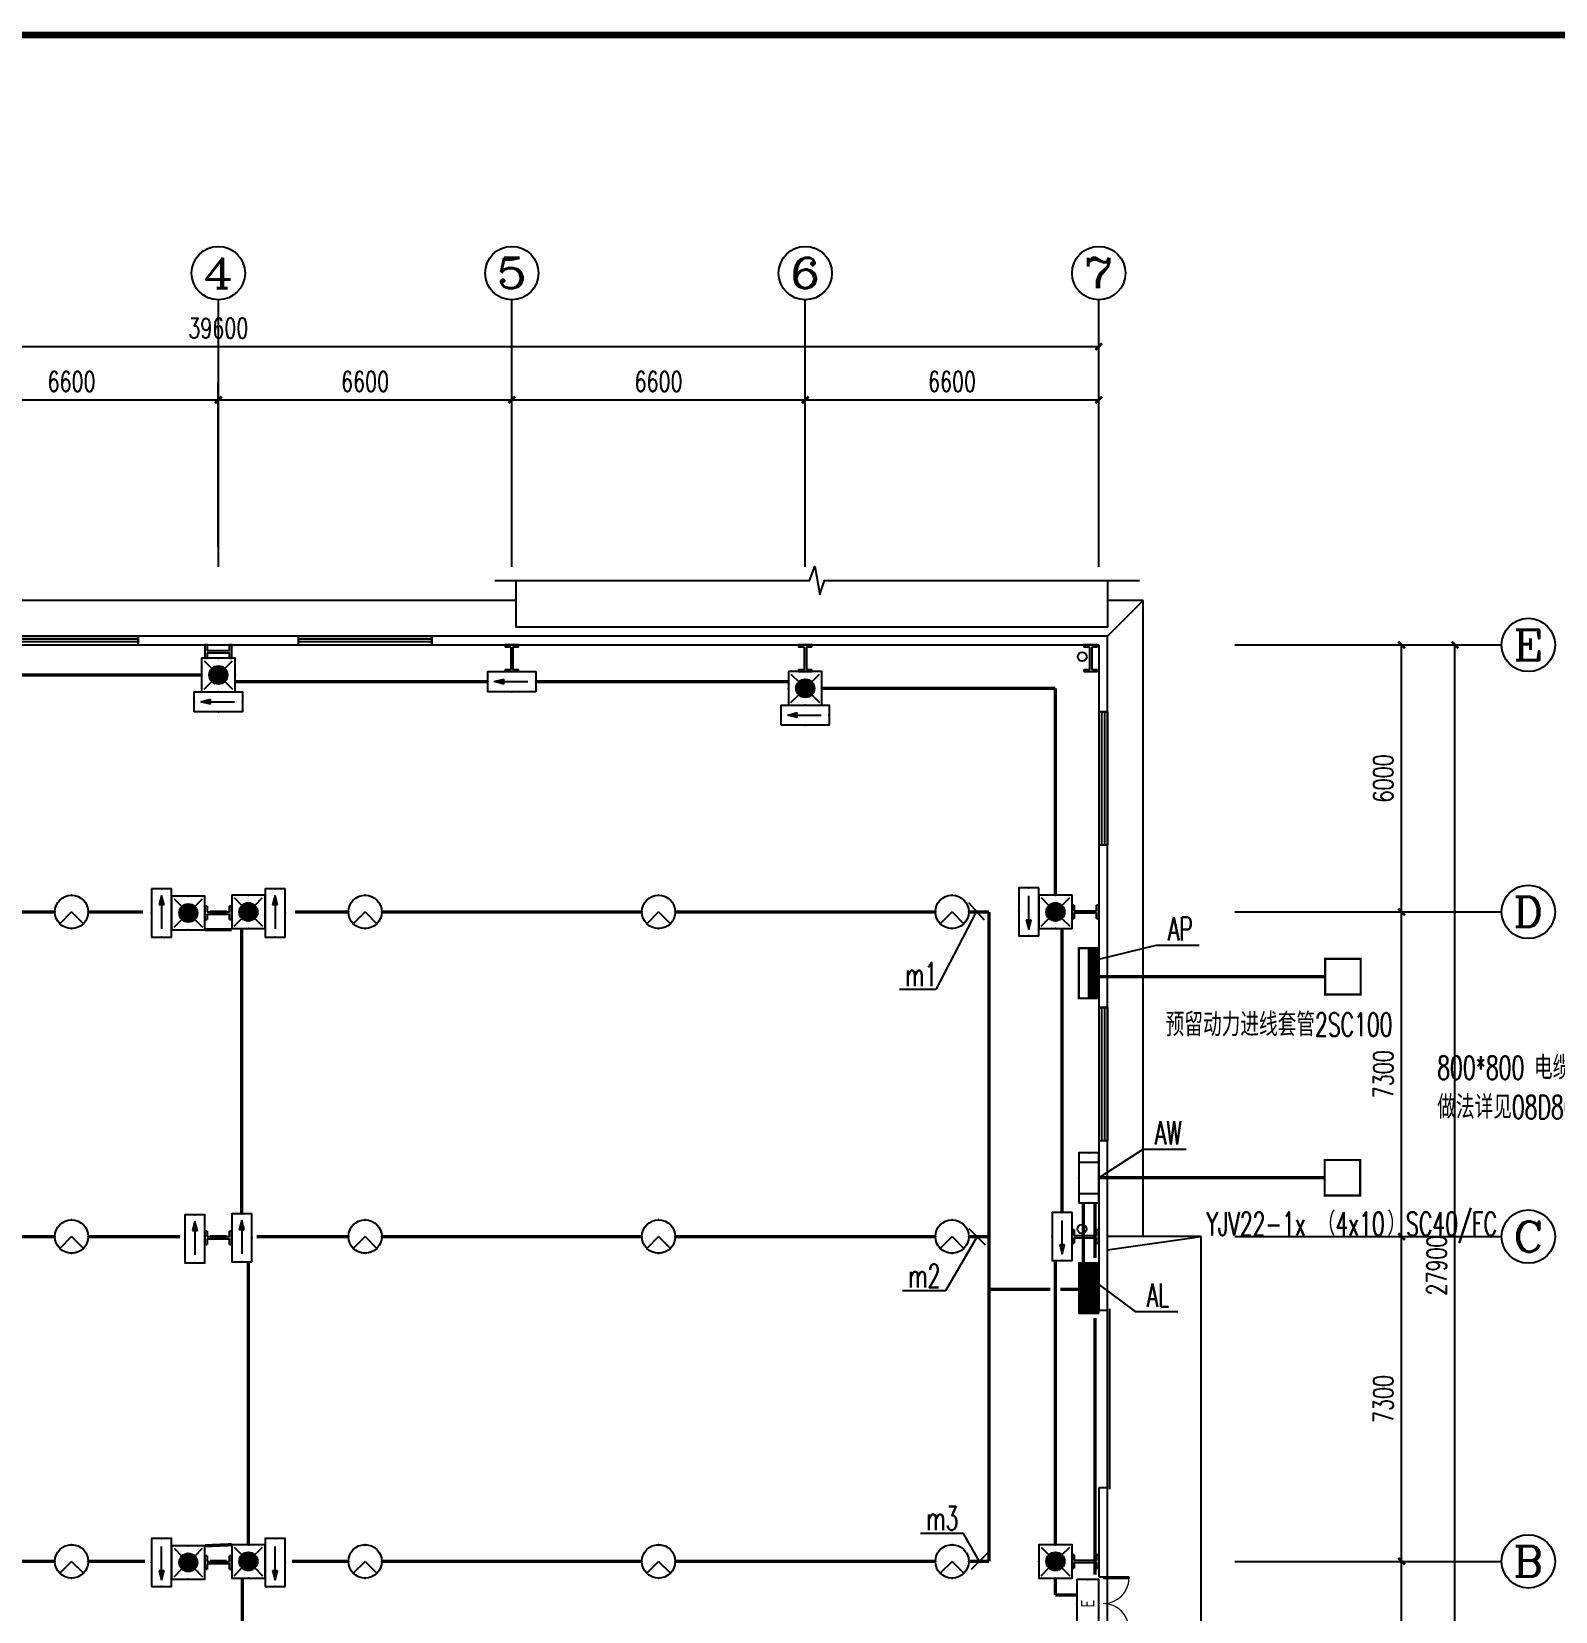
# Model space of a CAD drawing. Extents: x 185245 to 1992634, y -19957 to 755165.
# Drawn here: x 1883256 to 1917526, y 463736 to 499249 of the extents above; entities that cross this region are included whole.
import ezdxf
from ezdxf.enums import TextEntityAlignment as Align

# ---------------------------------------------------------------- set-up
doc = ezdxf.new("R2010")
doc.units = 0
doc.header["$LTSCALE"] = 1000
doc.header["$MEASUREMENT"] = 0
doc.linetypes.add('DASH', pattern=[0.35, 0.25, -0.1])
for name, color, linetype in [('AXIS', 3, 'Continuous'), ('AXIS_TEXT', 7, 'Continuous'), ('COLUMN', 9, 'Continuous'), ('DIM-照明', 3, 'Continuous'), ('DIM-箱柜', 3, 'Continuous'), ('DIM_SYMB', 3, 'Continuous'), ('EQUIP-照明', 3, 'Continuous'), ('EQUIP-箱柜', 3, 'Continuous'), ('GROUND', 2, 'Continuous'), ('LATRINE', 6, 'Continuous'), ('PUB_TITLE', 4, 'Continuous'), ('STAIR', 2, 'Continuous'), ('WINDOW', 4, 'Continuous'), ('WIRE-应急', 2, 'DASH'), ('WIRE-照明', 1, 'Continuous'), ('中文', 2, 'Continuous'), ('建筑外', 2, 'Continuous'), ('钢柱', 7, 'Continuous')]:
    doc.layers.add(name, color=color, linetype=linetype)
doc.styles.add('_TCH_AXIS', font='COMPLEX', dxfattribs={"bigfont": 'GBCBIG'})
doc.styles.add('_TCH_DIM_T3', font='SIMPLEX', dxfattribs={"width": 0.705882, "bigfont": 'GBCBIG'})
doc.styles.add('_TEL_ATTDEF', font='GBENOR', dxfattribs={"width": 0.8, "height": 3, "bigfont": 'GBCBIG'})
doc.styles.add('_TEL_DIM', font='SIMPLEX', dxfattribs={"width": 0.8, "height": 3.5, "bigfont": 'HZTXT'})
doc.styles.add('COMPLEX', font='COMPLEX')
doc.dimstyles.new('_TCH_ARCH&&150', dxfattribs={"dimtxt": 446.25, "dimasz": 150, "dimexe": 375, "dimexo": 450, "dimgap": 189.375, "dimtad": 1, "dimdec": 0, "dimzin": 0, "dimdsep": 46, "dimtxsty": '_TCH_DIM_T3', "dimblk": 'ARCHTICK', "dimcen": 0.09, "dimclrt": 7, "dimazin": 2, "dimtfac": 1, "dimtdec": 0, "dimtix": 1, "dimtmove": 2, "dimatfit": 3, "dimfxl": 0, "dimtolj": 1, "dimtzin": 0, "dimarcsym": 0})

# ---------------------------------------------------------------- blocks, each defined once
blk = doc.blocks.new('A$C23043752')
at = {"layer": 'COLUMN'}
blk.add_hatch(color=256, dxfattribs=at).paths.add_polyline_path([(0, 600), (0, 550), (125, 550), (125, 50), (0, 50), (0, 0), (300, 0), (300, 50), (175, 50), (175, 550), (300, 550), (300, 600)])
for p, q in [((0, 600), (0, 550)), ((300, 600), (0, 600)), ((125, 550), (0, 550)), ((125, 550), (125, 50)), ((175, 550), (175, 50)), ((300, 550), (175, 550)), ((300, 550), (300, 600)), ((0, 50), (125, 50)), ((0, 50), (0, 0)), ((0, 0), (300, 0)), ((175, 50), (300, 50)), ((300, 0), (300, 50))]:
    blk.add_line(p, q, dxfattribs=at)
blk = doc.blocks.new('A$C2E6C69CD')
at = {"layer": 'COLUMN', "xscale": -1, "rotation": 359.9999999999998}
blk.add_blockref('A$C23043752', (300, 0), dxfattribs=at)
blk.add_blockref('A$C23043752', (300, 0), dxfattribs=at)
blk = doc.blocks.new('A$C6F9B7E11')
blk.add_blockref('A$C2E6C69CD', (0, 0))
blk = doc.blocks.new('$equip$00002534')
for p, q in [((-0.72, 0.66), (-0.72, 0)), ((0.72, 0.66), (-0.72, 0.66)), ((0.72, 0), (0.72, 0.66)), ((-0.72, 0), (0.72, 0))]:
    blk.add_line(p, q)
at = {"const_width": 0.04}
blk.add_lwpolyline([(-0.72, 0.66), (-0.72, 0), (0.72, 0), (0.72, 0.66), (-0.72, 0.66), (-0.72, 0)], dxfattribs=at)
for p in [(0, 0.66), (-0.72, 0.33), (0, 0), (0.72, 0.33)]:
    blk.add_point(p)
at = {"color": 7, "style": '_TEL_DIM'}
blk.add_attdef('$TEXT$', text='', height=0.4, dxfattribs=at).set_placement((0, 0.33), align=Align.MIDDLE_CENTER)
at = {"color": 7, "style": '_TEL_DIM', "flags": 1}
blk.add_attdef('A', text='', height=0.00002, dxfattribs=at).set_placement((0, 0), align=Align.MIDDLE_CENTER)
blk = doc.blocks.new('$equip$00002604')
blk.add_hatch(color=256).paths.add_polyline_path([(0.275, 0.5, 1), (-0.274, 0.5, 1)])
for p, q in [((-0.429, 0.929), (-0.194, 0.694)), ((0.194, 0.694), (0.429, 0.929)), ((-0.429, 0.071), (-0.194, 0.306)), ((0.194, 0.306), (0.429, 0.071))]:
    blk.add_line(p, q)
at = {"const_width": 0.04}
blk.add_lwpolyline([(-0.5, 1), (-0.5, 0), (0.5, 0), (0.5, 1), (-0.5, 1), (-0.5, 0)], dxfattribs=at)
blk.add_lwpolyline([(-0.5, 1), (-0.5, 0), (0.5, 0), (0.5, 1)], close=True)
blk.add_circle((0, 0.5), 0.275)
for p in [(0, 1), (-0.5, 0.5), (0.5, 0.5), (0, 0)]:
    blk.add_point(p)
at = {"color": 7, "style": '_TEL_DIM', "flags": 1}
blk.add_attdef('A', text='', height=0.000025, dxfattribs=at).set_placement((0, 0), align=Align.MIDDLE_CENTER)
blk = doc.blocks.new('$equip$00002831')
for q in [(-0.354, -0.354), (0.354, -0.354)]:
    blk.add_line((0, 0), q)
at = {"const_width": 0.04}
blk.add_lwpolyline([(0.5, 0, 1), (-0.5, 0, 1), (0.5, 0, -2.700563)], format="xyb", dxfattribs=at)
blk.add_circle((0, 0), 0.5)
for p in [(0, 0.5), (-0.5, 0), (0.5, 0), (0, -0.5)]:
    blk.add_point(p)
at = {"color": 7, "style": '_TEL_DIM', "flags": 1}
for tag in ['A', 'REMARK']:
    blk.add_attdef(tag, text='', height=0.00002, dxfattribs=at).set_placement((0, 0), align=Align.MIDDLE_CENTER)
blk = doc.blocks.new('$equip$00002541')
blk.add_hatch(color=256).paths.add_polyline_path([(-0.24, 0.372), (-0.528, 0.3), (-0.24, 0.228)])
for p, q in [((-0.72, 0.6), (-0.72, 0)), ((0.72, 0.6), (-0.72, 0.6)), ((0.72, 0), (0.72, 0.6)), ((-0.72, 0), (0.72, 0)), ((-0.24, 0.372), (-0.528, 0.3)), ((-0.528, 0.3), (-0.24, 0.228)), ((-0.24, 0.372), (-0.24, 0.228))]:
    blk.add_line(p, q)
at = {"color": 7}
blk.add_line((-0.48, 0.3), (0.48, 0.3), dxfattribs=at)
at = {"const_width": 0.04}
blk.add_lwpolyline([(-0.72, 0.6), (-0.72, 0), (0.72, 0), (0.72, 0.6), (-0.72, 0.6), (-0.72, 0)], dxfattribs=at)
for p in [(0, 0.6), (-0.72, 0.3), (0, 0), (0.72, 0.3)]:
    blk.add_point(p)
at = {"color": 7, "style": '_TEL_DIM', "flags": 1}
blk.add_attdef('A', text='', height=0.00002, dxfattribs=at).set_placement((0, 0), align=Align.MIDDLE_CENTER)
blk = doc.blocks.new('*X17')
at = {"color": 0}
for p, q in [((-250, 33), (-183, 100)), ((-250, 68), (-218, 100)), ((-247, 0), (-147, 100)), ((-212, 0), (-112, 100)), ((-177, 0), (-77, 100)), ((-141, 0), (-41, 100)), ((-106, 0), (-6, 100)), ((-71, 0), (29, 100)), ((-35, 0), (65, 100)), ((0, 0), (100, 100)), ((35, 0), (135, 100)), ((71, 0), (171, 100)), ((106, 0), (206, 100)), ((141, 0), (241, 100)), ((177, 0), (250, 73)), ((212, 0), (250, 38)), ((247, 0), (250, 3))]:
    blk.add_line(p, q, dxfattribs=at)
blk = doc.blocks.new('$equip$00002929')
for p, q in [((-0.75, 0.6), (-0.75, 0)), ((0.75, 0.6), (-0.75, 0.6)), ((0.75, 0), (0.75, 0.6)), ((-0.75, 0.3), (0.75, 0.3)), ((-0.75, 0), (0.75, 0))]:
    blk.add_line(p, q)
for points, const_width in [([(-0.75, 0.6), (-0.75, 0), (0.75, 0), (0.75, 0.6), (-0.75, 0.6), (-0.75, 0)], 0.06), ([(-0.75, 0.15), (0.75, 0.15)], 0.3)]:
    blk.add_lwpolyline(points, dxfattribs=dict(const_width=const_width))
for p in [(0, 0.6), (-0.75, 0.3), (0, 0), (0.75, 0.3)]:
    blk.add_point(p)
at = {"xscale": 0.00300000000061118, "yscale": 0.00300000000061118, "zscale": 0.00300000000061118}
blk.add_blockref('*X17', (0, 0), dxfattribs=at)
at = {"color": 7, "style": '_TEL_DIM', "flags": 1}
for tag in ['A', 'REMARK']:
    blk.add_attdef(tag, text='', height=0.00002, dxfattribs=at).set_placement((0, 0), align=Align.MIDDLE_CENTER)
blk = doc.blocks.new('$equip$00002944')
for p, q in [((-0.75, 0.6), (-0.75, 0)), ((0.75, 0.6), (-0.75, 0.6)), ((-0.469, 0.6), (-0.469, 0)), ((0.469, 0.6), (0.469, 0)), ((0.75, 0), (0.75, 0.6)), ((-0.75, 0), (0.75, 0))]:
    blk.add_line(p, q)
at = {"const_width": 0.04}
blk.add_lwpolyline([(-0.75, 0.6), (-0.75, 0), (0.75, 0), (0.75, 0.6), (-0.75, 0.6), (-0.75, 0)], dxfattribs=at)
for p in [(0, 0.6), (-0.75, 0.3), (0, 0), (0.75, 0.3)]:
    blk.add_point(p)
at = {"color": 7, "style": '_TEL_DIM', "flags": 1}
for tag in ['A', 'REMARK']:
    blk.add_attdef(tag, text='', height=0.00002, dxfattribs=at).set_placement((0, 0), align=Align.MIDDLE_CENTER)
blk = doc.blocks.new('*X24')
at = {"color": 0}
for p, q in [((-250, 33), (-83, 200)), ((-250, 68), (-118, 200)), ((-250, 104), (-154, 200)), ((-250, 139), (-189, 200)), ((-250, 174), (-224, 200)), ((-247, 0), (-47, 200)), ((-212, 0), (-12, 200)), ((-177, 0), (23, 200)), ((-141, 0), (59, 200)), ((-106, 0), (94, 200)), ((-71, 0), (129, 200)), ((-35, 0), (165, 200)), ((0, 0), (200, 200)), ((35, 0), (235, 200)), ((71, 0), (250, 179)), ((106, 0), (250, 144)), ((141, 0), (250, 109)), ((177, 0), (250, 73)), ((212, 0), (250, 38)), ((247, 0), (250, 3))]:
    blk.add_line(p, q, dxfattribs=at)
blk = doc.blocks.new('$equip$00002943')
for p, q in [((-0.75, 0.6), (-0.75, 0)), ((0.75, 0.6), (-0.75, 0.6)), ((0.75, 0), (0.75, 0.6)), ((-0.75, 0), (0.75, 0))]:
    blk.add_line(p, q)
for points, const_width in [([(-0.75, 0.3), (0.75, 0.3)], 0.6), ([(-0.75, 0.6), (-0.75, 0), (0.75, 0), (0.75, 0.6), (-0.75, 0.6), (-0.75, 0)], 0.04)]:
    blk.add_lwpolyline(points, dxfattribs=dict(const_width=const_width))
for p in [(0, 0.6), (-0.75, 0.3), (0, 0), (0.75, 0.3)]:
    blk.add_point(p)
at = {"xscale": 0.00300000000061118, "yscale": 0.00300000000061118, "zscale": 0.00300000000061118}
blk.add_blockref('*X24', (0, 0), dxfattribs=at)
at = {"color": 7, "style": '_TEL_DIM', "flags": 1}
for tag in ['A', 'REMARK']:
    blk.add_attdef(tag, text='', height=0.00002, dxfattribs=at).set_placement((0, 0), align=Align.MIDDLE_CENTER)
blk = doc.blocks.new('_ArchTick')
at = {"color": 0, "linetype": 'ByBlock', "const_width": 0.4}
blk.add_lwpolyline([(-0.5, -0.5), (0.5, 0.5)], dxfattribs=at)
blk = doc.blocks.new('*D43')
at = {"layer": 'AXIS', "color": 0, "lineweight": -2, "transparency": 16777216}
for p, q in [((1880856, 487670), (1880856, 491345)), ((1887456, 487670), (1887456, 491345)), ((1880856, 490970), (1887456, 490970))]:
    blk.add_line(p, q, dxfattribs=at)
at = {"layer": 'Defpoints', "color": 0, "transparency": 16777216}
for p in [(1887456, 490970), (1880856, 487220), (1887456, 487220)]:
    blk.add_point(p, dxfattribs=at)
at = {"layer": 'AXIS', "color": 0, "lineweight": -2, "transparency": 16777216, "xscale": 150, "yscale": 150, "zscale": 150, "rotation": 180}
blk.add_blockref('_ArchTick', (1880856, 490970), dxfattribs=at)
at = {"layer": 'AXIS', "color": 0, "lineweight": -2, "transparency": 16777216, "xscale": 150, "yscale": 150, "zscale": 150}
blk.add_blockref('_ArchTick', (1887456, 490970), dxfattribs=at)
at = {"layer": 'AXIS', "color": 7, "transparency": 16777216, "insert": (1884156, 491383), "char_height": 446.2, "attachment_point": 5, "style": '_TCH_DIM_T3'}
blk.add_mtext('\\A1;6600', dxfattribs=at)
blk = doc.blocks.new('*D44')
at = {"layer": 'AXIS', "color": 0, "lineweight": -2, "transparency": 16777216}
for p, q in [((1887456, 487670), (1887456, 491345)), ((1894056, 487670), (1894056, 491345)), ((1887456, 490970), (1894056, 490970))]:
    blk.add_line(p, q, dxfattribs=at)
at = {"layer": 'Defpoints', "color": 0, "transparency": 16777216}
for p in [(1894056, 490970), (1887456, 487220), (1894056, 487220)]:
    blk.add_point(p, dxfattribs=at)
at = {"layer": 'AXIS', "color": 0, "lineweight": -2, "transparency": 16777216, "xscale": 150, "yscale": 150, "zscale": 150, "rotation": 180}
blk.add_blockref('_ArchTick', (1887456, 490970), dxfattribs=at)
at = {"layer": 'AXIS', "color": 0, "lineweight": -2, "transparency": 16777216, "xscale": 150, "yscale": 150, "zscale": 150}
blk.add_blockref('_ArchTick', (1894056, 490970), dxfattribs=at)
at = {"layer": 'AXIS', "color": 7, "transparency": 16777216, "insert": (1890756, 491383), "char_height": 446.2, "attachment_point": 5, "style": '_TCH_DIM_T3'}
blk.add_mtext('\\A1;6600', dxfattribs=at)
blk = doc.blocks.new('*D45')
at = {"layer": 'AXIS', "color": 0, "lineweight": -2, "transparency": 16777216}
for p, q in [((1894056, 487670), (1894056, 491345)), ((1900656, 487670), (1900656, 491345)), ((1894056, 490970), (1900656, 490970))]:
    blk.add_line(p, q, dxfattribs=at)
at = {"layer": 'Defpoints', "color": 0, "transparency": 16777216}
for p in [(1900656, 490970), (1894056, 487220), (1900656, 487220)]:
    blk.add_point(p, dxfattribs=at)
at = {"layer": 'AXIS', "color": 0, "lineweight": -2, "transparency": 16777216, "xscale": 150, "yscale": 150, "zscale": 150, "rotation": 180}
blk.add_blockref('_ArchTick', (1894056, 490970), dxfattribs=at)
at = {"layer": 'AXIS', "color": 0, "lineweight": -2, "transparency": 16777216, "xscale": 150, "yscale": 150, "zscale": 150}
blk.add_blockref('_ArchTick', (1900656, 490970), dxfattribs=at)
at = {"layer": 'AXIS', "color": 7, "transparency": 16777216, "insert": (1897356, 491383), "char_height": 446.2, "attachment_point": 5, "style": '_TCH_DIM_T3'}
blk.add_mtext('\\A1;6600', dxfattribs=at)
blk = doc.blocks.new('*D46')
at = {"layer": 'AXIS', "color": 0, "lineweight": -2, "transparency": 16777216}
for p, q in [((1900656, 487670), (1900656, 491345)), ((1907256, 487670), (1907256, 491345)), ((1900656, 490970), (1907256, 490970))]:
    blk.add_line(p, q, dxfattribs=at)
at = {"layer": 'Defpoints', "color": 0, "transparency": 16777216}
for p in [(1907256, 490970), (1900656, 487220), (1907256, 487220)]:
    blk.add_point(p, dxfattribs=at)
at = {"layer": 'AXIS', "color": 0, "lineweight": -2, "transparency": 16777216, "xscale": 150, "yscale": 150, "zscale": 150, "rotation": 180}
blk.add_blockref('_ArchTick', (1900656, 490970), dxfattribs=at)
at = {"layer": 'AXIS', "color": 0, "lineweight": -2, "transparency": 16777216, "xscale": 150, "yscale": 150, "zscale": 150}
blk.add_blockref('_ArchTick', (1907256, 490970), dxfattribs=at)
at = {"layer": 'AXIS', "color": 7, "transparency": 16777216, "insert": (1903956, 491383), "char_height": 446.2, "attachment_point": 5, "style": '_TCH_DIM_T3'}
blk.add_mtext('\\A1;6600', dxfattribs=at)
blk = doc.blocks.new('*D47')
at = {"layer": 'AXIS', "color": 0, "lineweight": -2, "transparency": 16777216}
for p, q in [((1867656, 487670), (1867656, 492545)), ((1907256, 487670), (1907256, 492545)), ((1867656, 492170), (1907256, 492170))]:
    blk.add_line(p, q, dxfattribs=at)
at = {"layer": 'Defpoints', "color": 0, "transparency": 16777216}
for p in [(1907256, 492170), (1867656, 487220), (1907256, 487220)]:
    blk.add_point(p, dxfattribs=at)
at = {"layer": 'AXIS', "color": 0, "lineweight": -2, "transparency": 16777216, "xscale": 150, "yscale": 150, "zscale": 150, "rotation": 180}
blk.add_blockref('_ArchTick', (1867656, 492170), dxfattribs=at)
at = {"layer": 'AXIS', "color": 0, "lineweight": -2, "transparency": 16777216, "xscale": 150, "yscale": 150, "zscale": 150}
blk.add_blockref('_ArchTick', (1907256, 492170), dxfattribs=at)
at = {"layer": 'AXIS', "color": 7, "transparency": 16777216, "insert": (1887456, 492583), "char_height": 446.2, "attachment_point": 5, "style": '_TCH_DIM_T3'}
blk.add_mtext('\\A1;39600', dxfattribs=at)
blk = doc.blocks.new('*D60')
at = {"layer": 'AXIS', "color": 0, "lineweight": -2, "transparency": 16777216}
for p, q in [((1910767, 464861), (1914442, 464861)), ((1914067, 457561), (1914067, 464861)), ((1910767, 457561), (1914442, 457561))]:
    blk.add_line(p, q, dxfattribs=at)
at = {"layer": 'Defpoints', "color": 0, "transparency": 16777216}
for p in [(1910317, 464861), (1914067, 464861), (1910317, 457561)]:
    blk.add_point(p, dxfattribs=at)
at = {"layer": 'AXIS', "color": 0, "lineweight": -2, "transparency": 16777216, "xscale": 150, "yscale": 150, "zscale": 150}
for p, rotation in [((1914067, 464861), 90), ((1914067, 457561), 270)]:
    blk.add_blockref('_ArchTick', p, dxfattribs=dict(at, rotation=rotation))
at = {"layer": 'AXIS', "color": 7, "transparency": 16777216, "insert": (1913655, 461211), "char_height": 446.2, "attachment_point": 5, "rotation": 90, "style": '_TCH_DIM_T3'}
blk.add_mtext('\\A1;7300', dxfattribs=at)
blk = doc.blocks.new('*D61')
at = {"layer": 'AXIS', "color": 0, "lineweight": -2, "transparency": 16777216}
for p, q in [((1910767, 472161), (1914442, 472161)), ((1914067, 464861), (1914067, 472161)), ((1910767, 464861), (1914442, 464861))]:
    blk.add_line(p, q, dxfattribs=at)
at = {"layer": 'Defpoints', "color": 0, "transparency": 16777216}
for p in [(1910317, 472161), (1914067, 472161), (1910317, 464861)]:
    blk.add_point(p, dxfattribs=at)
at = {"layer": 'AXIS', "color": 0, "lineweight": -2, "transparency": 16777216, "xscale": 150, "yscale": 150, "zscale": 150}
for p, rotation in [((1914067, 472161), 90), ((1914067, 464861), 270)]:
    blk.add_blockref('_ArchTick', p, dxfattribs=dict(at, rotation=rotation))
at = {"layer": 'AXIS', "color": 7, "transparency": 16777216, "insert": (1913655, 468511), "char_height": 446.2, "attachment_point": 5, "rotation": 90, "style": '_TCH_DIM_T3'}
blk.add_mtext('\\A1;7300', dxfattribs=at)
blk = doc.blocks.new('*D62')
at = {"layer": 'AXIS', "color": 0, "lineweight": -2, "transparency": 16777216}
for p, q in [((1910767, 479461), (1914442, 479461)), ((1914067, 472161), (1914067, 479461)), ((1910767, 472161), (1914442, 472161))]:
    blk.add_line(p, q, dxfattribs=at)
at = {"layer": 'Defpoints', "color": 0, "transparency": 16777216}
for p in [(1910317, 479461), (1914067, 479461), (1910317, 472161)]:
    blk.add_point(p, dxfattribs=at)
at = {"layer": 'AXIS', "color": 0, "lineweight": -2, "transparency": 16777216, "xscale": 150, "yscale": 150, "zscale": 150}
for p, rotation in [((1914067, 479461), 90), ((1914067, 472161), 270)]:
    blk.add_blockref('_ArchTick', p, dxfattribs=dict(at, rotation=rotation))
at = {"layer": 'AXIS', "color": 7, "transparency": 16777216, "insert": (1913655, 475811), "char_height": 446.2, "attachment_point": 5, "rotation": 90, "style": '_TCH_DIM_T3'}
blk.add_mtext('\\A1;7300', dxfattribs=at)
blk = doc.blocks.new('*D63')
at = {"layer": 'AXIS', "color": 0, "lineweight": -2, "transparency": 16777216}
for p, q in [((1910767, 485461), (1914442, 485461)), ((1914067, 479461), (1914067, 485461)), ((1910767, 479461), (1914442, 479461))]:
    blk.add_line(p, q, dxfattribs=at)
at = {"layer": 'Defpoints', "color": 0, "transparency": 16777216}
for p in [(1910317, 485461), (1914067, 485461), (1910317, 479461)]:
    blk.add_point(p, dxfattribs=at)
at = {"layer": 'AXIS', "color": 0, "lineweight": -2, "transparency": 16777216, "xscale": 150, "yscale": 150, "zscale": 150}
for p, rotation in [((1914067, 485461), 90), ((1914067, 479461), 270)]:
    blk.add_blockref('_ArchTick', p, dxfattribs=dict(at, rotation=rotation))
at = {"layer": 'AXIS', "color": 7, "transparency": 16777216, "insert": (1913655, 482461), "char_height": 446.2, "attachment_point": 5, "rotation": 90, "style": '_TCH_DIM_T3'}
blk.add_mtext('\\A1;6000', dxfattribs=at)
blk = doc.blocks.new('*D64')
at = {"layer": 'AXIS', "color": 0, "lineweight": -2, "transparency": 16777216}
for p, q in [((1910767, 485461), (1915642, 485461)), ((1915267, 457561), (1915267, 485461)), ((1910767, 457561), (1915642, 457561))]:
    blk.add_line(p, q, dxfattribs=at)
at = {"layer": 'Defpoints', "color": 0, "transparency": 16777216}
for p in [(1910317, 485461), (1915267, 485461), (1910317, 457561)]:
    blk.add_point(p, dxfattribs=at)
at = {"layer": 'AXIS', "color": 0, "lineweight": -2, "transparency": 16777216, "xscale": 150, "yscale": 150, "zscale": 150}
for p, rotation in [((1915267, 485461), 90), ((1915267, 457561), 270)]:
    blk.add_blockref('_ArchTick', p, dxfattribs=dict(at, rotation=rotation))
at = {"layer": 'AXIS', "color": 7, "transparency": 16777216, "insert": (1914855, 471511), "char_height": 446.2, "attachment_point": 5, "rotation": 90, "style": '_TCH_DIM_T3'}
blk.add_mtext('\\A1;27900', dxfattribs=at)
blk = doc.blocks.new('$TCHSYS$WIN2D')
for p, q in [((-0.5, 0.5), (0.5, 0.5)), ((-0.5, 0.5), (-0.5, -0.5)), ((0.5, 0.5), (0.5, -0.5)), ((0.5, 0.167), (-0.5, 0.167)), ((0.5, -0.167), (-0.5, -0.167)), ((-0.5, -0.5), (0.5, -0.5))]:
    blk.add_line(p, q)
blk = doc.blocks.new('$DorLib2D$00000137')
at = {"color": 0, "linetype": 'DASH'}
blk.add_line((-0.5075, 0.7229), (0.5075, 0.7229), dxfattribs=at)
blk = doc.blocks.new('$DorLib2D$00000002')
for p, q in [((-0.5, 0), (-0.5, 0.4875)), ((-0.475, 0.4875), (-0.5, 0.4875)), ((-0.475, 0), (-0.475, 0.4875)), ((0.475, 0), (0.475, 0.4875)), ((0.475, 0.4875), (0.5, 0.4875)), ((0.5, 0), (0.5, 0.4875)), ((-0.5, 0), (-0.475, 0)), ((0.5, 0), (0.475, 0))]:
    blk.add_line(p, q)
at = {"lineweight": 13}
for centre, start, end in [((-0.4875, 0), 0, 88.53072), ((0.4875, 0), 91.46928, 180)]:
    blk.add_arc(centre, 0.4875, start, end, dxfattribs=at)
blk = doc.blocks.new('_AXISO')
blk.add_circle((0, 0), 0.5)
at = {"layer": 'AXIS_TEXT', "style": 'COMPLEX', "width": 1.041667}
blk.add_attdef('A', text='', height=0.56, dxfattribs=at).set_placement((-0.25, -0.28), (0.25, -0.28), align=Align.FIT)

msp = doc.modelspace()

# ---------------------------------------------------------------- linework, layer by layer
at = {"color": 8}
for centre in [(1906884.5, 485196.4, 0), (1906877.4, 472329.7, 0)]:
    msp.add_circle(centre, 100, dxfattribs=at)
at = {"layer": 'AXIS'}
for p, q in [((1887456.3, 487220.1), (1887456.3, 493220.1)), ((1894056.3, 487220.1), (1894056.3, 493220.1)), ((1900656.3, 487220.1), (1900656.3, 493220.1)), ((1907256.3, 487220.1), (1907256.3, 493220.1))]:
    msp.add_line(p, q, dxfattribs=at)
at = {"layer": 'AXIS', "color": 3}
for p, q in [((1910317.1, 485460.6), (1916317.1, 485460.6)), ((1910317.1, 479460.6), (1916317.1, 479460.6)), ((1910317.1, 472160.6), (1916317.1, 472160.6)), ((1910317.1, 464860.6), (1916317.1, 464860.6))]:
    msp.add_line(p, q, dxfattribs=at)
at = {"layer": 'DIM-照明'}
for p, q in [((1904329, 479669.8, 0), (1904680.8, 479280.1, 0)), ((1904332.7, 472346.2, 0), (1904704, 471974.9, 0)), ((1904756.2, 465046.2, 0), (1904385, 464674.9, 0))]:
    msp.add_line(p, q, dxfattribs=at)
for points in [[(1904504.9, 479474.9), (1903595.7, 477715.1)], [(1903595.7, 477715.1), (1902773.2, 477715.1)], [(1904518.4, 472160.6), (1903809.7, 470940.8)], [(1903809.7, 470940.8), (1902843.2, 470940.8)], [(1904215.1, 465490.1), (1903248.6, 465490.1)], [(1904570.6, 464860.6), (1904215.1, 465490.1)]]:
    msp.add_lwpolyline(points, dxfattribs=at)
at = {"layer": 'DIM-箱柜'}
for p, q in [((1907256.3, 478400.3, 0), (1908548.8, 478709, 0)), ((1908548.8, 478709, 0), (1909514, 478709, 0)), ((1907256.3, 473483.1, 0), (1908256.3, 474126.2, 0)), ((1908256.3, 474126.2, 0), (1909221.6, 474126.2, 0)), ((1907256.3, 471083.2, 0), (1908072.6, 470477.3, 0)), ((1908072.6, 470477.3, 0), (1909037.9, 470477.3, 0))]:
    msp.add_line(p, q, dxfattribs=at)
at = {"layer": 'DIM_SYMB', "color": 8}
msp.add_lwpolyline([(1893672.9, 486908.4), (1900754.2, 486908.4), (1900868.8, 487223.4), (1900979.9, 486593.4), (1901091.7, 486908.4), (1908172.9, 486908.4)], dxfattribs=at)
at = {"layer": 'GROUND', "color": 8}
for p, q in [((1894156.3, 486460.6, 0), (1882706.3, 486460.6, 0)), ((1908256.3, 486460.6, 0), (1907456.3, 486460.6, 0)), ((1907456.3, 485660.6, 0), (1908256.3, 486460.6, 0)), ((1908256.3, 472160.6, 0), (1908256.3, 486460.6, 0)), ((1907456.3, 485660.6, 0), (1880856.3, 485660.6, 0)), ((1907456.3, 472160.6, 0), (1907456.3, 485660.6, 0)), ((1907456.3, 457360.6, 0), (1907456.3, 464860.6, 0))]:
    msp.add_line(p, q, dxfattribs=at)
at = {"layer": 'LATRINE', "color": 8}
for p, q in [((1889256.3, 485660.6), (1885656.3, 485660.6)), ((1885656.3, 485660.6), (1885656.3, 485460.6)), ((1889256.3, 485460.6), (1889256.3, 485660.6)), ((1907456.3, 485660.6), (1892256.3, 485660.6)), ((1892256.3, 485660.6), (1892256.3, 485460.6)), ((1907456.3, 483960.6), (1907456.3, 485660.6)), ((1885656.3, 485460.6), (1889256.3, 485460.6)), ((1892256.3, 485460.6), (1907256.3, 485460.6)), ((1907256.3, 485460.6), (1907256.3, 483960.6)), ((1907256.3, 483960.6), (1907456.3, 483960.6)), ((1907256.3, 480960.6), (1907256.3, 477310.6)), ((1907456.3, 480960.6), (1907256.3, 480960.6)), ((1907456.3, 477310.6), (1907456.3, 480960.6)), ((1907256.3, 477310.6), (1907456.3, 477310.6)), ((1907256.3, 474310.6), (1907256.3, 470510.6)), ((1907456.3, 474310.6), (1907256.3, 474310.6)), ((1907456.3, 470510.6), (1907456.3, 474310.6)), ((1907256.3, 470510.6), (1907456.3, 470510.6)), ((1907256.3, 466510.6), (1907256.3, 464510.6)), ((1907456.3, 466510.6), (1907256.3, 466510.6)), ((1907456.3, 464510.6), (1907456.3, 466510.6)), ((1907256.3, 464510.6), (1907456.3, 464510.6))]:
    msp.add_line(p, q, dxfattribs=at)
at = {"layer": 'PUB_TITLE', "const_width": 150}
msp.add_lwpolyline([(1849324.4, 439173.5), (1933174.4, 439173.5), (1933174.4, 499173.5), (1849324.4, 499173.5)], close=True, dxfattribs=at)
at = {"layer": 'STAIR', "color": 8}
for p, q in [((1909556.3, 472160.6), (1907456.3, 472160.6)), ((1907456.3, 462710.6), (1907456.3, 472160.6)), ((1907456.3, 471860.6), (1909556.3, 472160.6)), ((1909556.3, 462710.6), (1909556.3, 472160.6))]:
    msp.add_line(p, q, dxfattribs=at)
at = {"layer": 'WIRE-应急', "linetype": 'DASH', "const_width": 75, "elevation": 0}
for points in [[(1882296.3, 484785.6), (1887081.3, 484785.6)], [(1887831.3, 484635.5), (1893516.3, 484635.5)], [(1894596.3, 484635.5), (1900281.3, 484635.5)], [(1901031.3, 484485.6), (1906281.3, 484485.6)], [(1906281.3, 479835.6), (1906281.3, 484485.6)], [(1887156.3, 479060.6), (1887756.3, 479060.6)], [(1887981.3, 472675.6), (1887981.3, 479085.6)], [(1906431.3, 472700.6), (1906431.3, 479085.6)], [(1888131.3, 465235.6), (1888131.3, 471595.6)], [(1906281.3, 465235.6), (1906281.3, 471620.6)], [(1887156.3, 465210.6), (1887756.3, 465235.6)], [(1887996.3, 459360.6), (1887996.3, 464485.5)], [(1906281.3, 464100.8), (1906281.3, 464485.6)], [(1906281.3, 464100.8), (1906761.3, 464100.8)]]:
    msp.add_lwpolyline(points, dxfattribs=at)
at = {"layer": 'WIRE-照明', "linetype": 'Continuous', "const_width": 75, "elevation": 0}
for points in [[(1877931.3, 479460.6), (1883781.3, 479460.6)], [(1884531.3, 479460.6), (1885760.6, 479460.6)], [(1887268.8, 479460.6), (1887643.8, 479460.6)], [(1889176.8, 479460.6), (1890381.3, 479460.6)], [(1891131.3, 479460.6), (1896981.3, 479460.6)], [(1897731.3, 479460.6), (1903581.3, 479460.6)], [(1904331.3, 479460.6), (1904786.1, 479460.6)], [(1904786.1, 464860.6), (1904786.1, 479460.6)], [(1907256.3, 478002.6), (1912337.2, 478002.6)], [(1907256.3, 473483.1), (1912337.2, 473483.1)], [(1906908.7, 471566.2), (1906908.7, 472920.6)], [(1907171.1, 471678.7), (1907171.1, 472920.6)], [(1877931.3, 472160.6), (1883781.3, 472160.6)], [(1884531.3, 472160.6), (1886593.8, 472160.6)], [(1887268.8, 472160.6), (1887643.8, 472160.6)], [(1888318.8, 472160.6), (1890381.3, 472160.6)], [(1891131.3, 472160.6), (1896981.3, 472160.6)], [(1897731.3, 472160.6), (1903581.3, 472160.6)], [(1904331.3, 472160.6), (1904786.1, 472160.6)], [(1904786.1, 470976.4), (1906168.8, 470976.4)], [(1906393.8, 470976.4), (1906806.3, 470976.4)], [(1907171.1, 464563.1), (1907171.1, 470328.7)], [(1877931.3, 464860.6), (1883781.3, 464860.6)], [(1884531.3, 464860.6), (1885805.9, 464860.6)], [(1887268.8, 464860.6), (1887643.8, 464860.6)], [(1889113.7, 464860.6), (1890381.3, 464860.6)], [(1891131.3, 464860.6), (1896981.3, 464860.6)], [(1897731.3, 464860.6), (1903581.3, 464860.6)], [(1904331.3, 464860.6), (1904786.1, 464860.6)]]:
    msp.add_lwpolyline(points, dxfattribs=at)
at = {"layer": '中文', "const_width": 50, "elevation": 0}
for points in [[(1912347.2, 478402.6), (1912347.2, 477602.6), (1913147.2, 477602.6), (1913147.2, 478402.6), (1912347.2, 478402.6)], [(1912337.2, 473883.1), (1912337.2, 473083.1), (1913137.2, 473083.1), (1913137.2, 473883.1), (1912337.2, 473883.1)]]:
    msp.add_lwpolyline(points, dxfattribs=at)
at = {"layer": '建筑外', "color": 8, "elevation": 0}
msp.add_lwpolyline([(1907456.3, 486908.4), (1907456.3, 485860.6), (1894156.3, 485860.6), (1894156.3, 486908.4)], dxfattribs=at)

# ---------------------------------------------------------------- block references
at = {"layer": 'AXIS'}
ref = msp.add_blockref('_AXISO', (1887456.3, 493820.1), dxfattribs=dict(at, xscale=1200, yscale=1200, zscale=1200))
ref.add_attrib('A', '4', dxfattribs={"layer": 'AXIS_TEXT', "height": 678.8, "style": '_TCH_AXIS', "width": 1.3125}).set_placement((1887116.9, 493480.7), (1887795.7, 493480.7), align=Align.FIT)
ref = msp.add_blockref('_AXISO', (1894056.3, 493820.1), dxfattribs=dict(at, xscale=1200, yscale=1200, zscale=1200))
ref.add_attrib('A', '5', dxfattribs={"layer": 'AXIS_TEXT', "height": 678.8, "style": '_TCH_AXIS', "width": 1.5}).set_placement((1893716.9, 493480.7), (1894395.7, 493480.7), align=Align.FIT)
ref = msp.add_blockref('_AXISO', (1900656.3, 493820.1), dxfattribs=dict(at, xscale=1200, yscale=1200, zscale=1200))
ref.add_attrib('A', '6', dxfattribs={"layer": 'AXIS_TEXT', "height": 678.8, "style": '_TCH_AXIS', "width": 1.5}).set_placement((1900316.9, 493480.7), (1900995.7, 493480.7), align=Align.FIT)
ref = msp.add_blockref('_AXISO', (1907256.3, 493820.1), dxfattribs=dict(at, xscale=1200, yscale=1200, zscale=1200))
ref.add_attrib('A', '7', dxfattribs={"layer": 'AXIS_TEXT', "height": 678.8, "style": '_TCH_AXIS', "width": 1.5}).set_placement((1906916.9, 493480.7), (1907595.7, 493480.7), align=Align.FIT)
at = {"layer": 'AXIS', "color": 3}
ref = msp.add_blockref('_AXISO', (1916917.1, 485460.6), dxfattribs=dict(at, xscale=1200, yscale=1200, zscale=1200))
ref.add_attrib('A', 'E', dxfattribs={"layer": 'AXIS_TEXT', "color": 3, "height": 678.8, "style": '_TCH_AXIS', "width": 1.3125}).set_placement((1916577.7, 485121.1), (1917256.5, 485121.1), align=Align.FIT)
ref = msp.add_blockref('_AXISO', (1916917.1, 479460.6), dxfattribs=dict(at, xscale=1200, yscale=1200, zscale=1200))
ref.add_attrib('A', 'D', dxfattribs={"layer": 'AXIS_TEXT', "color": 3, "height": 678.8, "style": '_TCH_AXIS', "width": 1.235294}).set_placement((1916577.7, 479121.1), (1917256.5, 479121.1), align=Align.FIT)
ref = msp.add_blockref('_AXISO', (1916917.1, 472160.6), dxfattribs=dict(at, xscale=1200, yscale=1200, zscale=1200))
ref.add_attrib('A', 'C', dxfattribs={"layer": 'AXIS_TEXT', "color": 3, "height": 678.8, "style": '_TCH_AXIS', "width": 1.4}).set_placement((1916577.7, 471821.1), (1917256.5, 471821.1), align=Align.FIT)
ref = msp.add_blockref('_AXISO', (1916917.1, 464860.6), dxfattribs=dict(at, xscale=1200, yscale=1200, zscale=1200))
ref.add_attrib('A', 'B', dxfattribs={"layer": 'AXIS_TEXT', "color": 3, "height": 678.8, "style": '_TCH_AXIS', "width": 1.235294}).set_placement((1916577.7, 464521.1), (1917256.5, 464521.1), align=Align.FIT)
at = {"layer": 'EQUIP-照明', "xscale": 750, "yscale": 750, "zscale": 750}
for name, p in [('$equip$00002604', (1887456.3, 484410.5, 0)), ('$equip$00002604', (1900656.3, 484110.5, 0)), ('$equip$00002831', (1884156.3, 479460.6, 0)), ('$equip$00002604', (1886781.3, 479060.5, 0)), ('$equip$00002604', (1888131.3, 479085.5, 0)), ('$equip$00002831', (1890756.3, 479460.6, 0)), ('$equip$00002831', (1897356.3, 479460.6, 0)), ('$equip$00002831', (1903956.3, 479460.6, 0)), ('$equip$00002604', (1906281.3, 479085.5, 0)), ('$equip$00002831', (1884156.3, 472160.6, 0)), ('$equip$00002831', (1890756.3, 472160.6, 0)), ('$equip$00002831', (1897356.3, 472160.6, 0)), ('$equip$00002831', (1903956.3, 472160.6, 0)), ('$equip$00002831', (1884156.3, 464860.6, 0)), ('$equip$00002604', (1886781.3, 464460.5, 0)), ('$equip$00002604', (1888131.3, 464485.5, 0)), ('$equip$00002831', (1890756.3, 464860.6, 0)), ('$equip$00002831', (1897356.3, 464860.6, 0)), ('$equip$00002831', (1903956.3, 464860.6, 0)), ('$equip$00002604', (1906281.3, 464485.5, 0))]:
    msp.add_blockref(name, p, dxfattribs=at)
at = {"layer": 'EQUIP-照明', "yscale": 750, "zscale": 750}
for p, xscale, rotation in [((1894056.3, 484860.5, 0), -750, 180), ((1887456.3, 484410.5, 0), -750, 180), ((1900656.3, 484110.5, 0), -750, 180), ((1885956.3, 479435.6, 0), 750, 270), ((1888506.3, 479435.6, 0), 750, 270), ((1905906.3, 479460.6, 0), 750, 90), ((1887756.3, 472135.6, 0), 750, 270), ((1906656.3, 472160.6, 0), 750, 90), ((1886706.3, 472110.6, 0), 750, 270), ((1886406.3, 464835.6, 0), 750, 90), ((1888956.3, 464835.6, 0), 750, 90)]:
    msp.add_blockref('$equip$00002541', p, dxfattribs=dict(at, xscale=xscale, rotation=rotation))
at = {"layer": 'EQUIP-照明'}
ref = msp.add_blockref('$equip$00002534', (1907256.3, 463910.6, 0), dxfattribs=dict(at, xscale=750, yscale=750, zscale=750, rotation=90))
ref.add_attrib('$TEXT$', 'E', dxfattribs={"layer": '0', "color": 7, "height": 300, "rotation": 90, "style": '_TEL_ATTDEF'}).set_placement((1907008.8, 463910.6, 0), align=Align.MIDDLE_CENTER)
at = {"layer": 'EQUIP-箱柜', "xscale": 750, "yscale": 750, "zscale": 750, "rotation": 90}
for name, p in [('$equip$00002929', (1907256.3, 478082.1, 0)), ('$equip$00002944', (1907256.3, 473483.1, 0)), ('$equip$00002943', (1907256.3, 471003.7, 0))]:
    msp.add_blockref(name, p, dxfattribs=at)
at = {"layer": 'WINDOW', "color": 8, "xscale": 3000, "yscale": -200, "zscale": 3000}
for p in [(1884156.3, 485560.6), (1890756.3, 485560.6)]:
    msp.add_blockref('$TCHSYS$WIN2D', p, dxfattribs=at)
at = {"layer": 'WINDOW', "color": 8, "rotation": 270}
for name, p, xscale, yscale, zscale in [('$TCHSYS$WIN2D', (1907356.3, 482460.6), 3000, 200, 3000), ('$TCHSYS$WIN2D', (1907356.3, 475810.6), 3000, 200, 3000), ('$DorLib2D$00000137', (1907356.3, 468510.6), 4000, 200, 4000), ('$DorLib2D$00000002', (1907356.3, 463910.6), 1200, 1200, 1200)]:
    msp.add_blockref(name, p, dxfattribs=dict(at, xscale=xscale, yscale=yscale, zscale=zscale))
at = {"layer": '钢柱', "color": 8, "ltscale": 1000, "xscale": -1, "rotation": 90}
for p in [(1887756.3, 485460.6, 0), (1887756.3, 479585.6, 0), (1907256.3, 479610.6, 0), (1887756.3, 472285.6, 0), (1907256.3, 472310.6, 0), (1887756.3, 464985.6, 0), (1907256.3, 465010.6, 0)]:
    msp.add_blockref('A$C6F9B7E11', p, dxfattribs=at)
at = {"layer": '钢柱', "color": 8, "ltscale": 1000, "xscale": -1}
for p in [(1894206.3, 484860.6, 0), (1900806.3, 484860.6, 0), (1907223.9, 484860.6, 0)]:
    msp.add_blockref('A$C6F9B7E11', p, dxfattribs=at)

# ---------------------------------------------------------------- texts
at = {"layer": 'DIM-照明', "color": 7, "style": '_TEL_DIM', "width": 0.64}
for s, p in [('m1', (1902904.4, 477790.1, 0)), ('m2', (1902974.5, 471015.8, 0)), ('m3', (1903379.8, 465565.1, 0))]:
    msp.add_text(s, height=525, dxfattribs=at).set_placement(p)
at = {"layer": 'DIM-箱柜', "color": 7, "style": '_TEL_DIM'}
for s, width, p in [('AP', 0.64, (1908811.3, 478814, 0)), ('预留动力进线套管', 0.8, (1908760.1, 476664, 0)), ('2SC100', 0.64, (1912120.1, 476664, 0)), ('电缆手孔井', 0.8, (1917043.5, 475695.5, 0)), ('800*800', 0.64, (1914867.5, 475695.5, 0)), ('做法详见', 0.8, (1914867.5, 474809.6, 0)), ('08D800-7', 0.64, (1916547.5, 474809.6, 0)), ('AW', 0.64, (1908518.8, 474231.2, 0)), ('YJV22-1x', 0.64, (1909679.5, 472185.7, 0)), ('（', 0.8, (1912159.5, 472185.7, 0)), ('4x10', 0.64, (1912579.5, 472185.7, 0)), ('）', 0.8, (1913747.5, 472185.7, 0)), ('SC40/FC', 0.64, (1914167.5, 472185.7, 0)), ('AL', 0.64, (1908335.1, 470582.3, 0))]:
    msp.add_text(s, height=525, dxfattribs=dict(at, width=width)).set_placement(p)

# ---------------------------------------------------------------- dimensions: what is measured, and where the dimension line sits
at = {"layer": 'AXIS'}
for p1, p2, distance, picture, middle in [((1867656.3, 487220.1), (1907256.3, 487220.1), 4950, '*D47', (1887456.3, 492582.6)), ((1880856.3, 487220.1), (1887456.3, 487220.1), 3750, '*D43', (1884156.3, 491382.6)), ((1887456.3, 487220.1), (1894056.3, 487220.1), 3750, '*D44', (1890756.3, 491382.6)), ((1894056.3, 487220.1), (1900656.3, 487220.1), 3750, '*D45', (1897356.3, 491382.6)), ((1900656.3, 487220.1), (1907256.3, 487220.1), 3750, '*D46', (1903956.3, 491382.6))]:
    dim = msp.add_aligned_dim(p1=p1, p2=p2, distance=distance, dimstyle='_TCH_ARCH&&150', dxfattribs=at)
    dim.commit()
    dim.dimension.update_dxf_attribs({"geometry": picture, "text_midpoint": middle})
at = {"layer": 'AXIS', "color": 3}
for p1, p2, distance, picture, middle in [((1910317.1, 479460.6), (1910317.1, 485460.6), -3750, '*D63', (1913654.6, 482460.6)), ((1910317.1, 457560.6), (1910317.1, 485460.6), -4950, '*D64', (1914854.6, 471510.6)), ((1910317.1, 472160.6), (1910317.1, 479460.6), -3750, '*D62', (1913654.6, 475810.6)), ((1910317.1, 464860.6), (1910317.1, 472160.6), -3750, '*D61', (1913654.6, 468510.6)), ((1910317.1, 457560.6), (1910317.1, 464860.6), -3750, '*D60', (1913654.6, 461210.6))]:
    dim = msp.add_aligned_dim(p1=p1, p2=p2, distance=distance, dimstyle='_TCH_ARCH&&150', dxfattribs=at)
    dim.commit()
    dim.dimension.update_dxf_attribs({"geometry": picture, "text_midpoint": middle})

doc.saveas('drawing.dxf')
